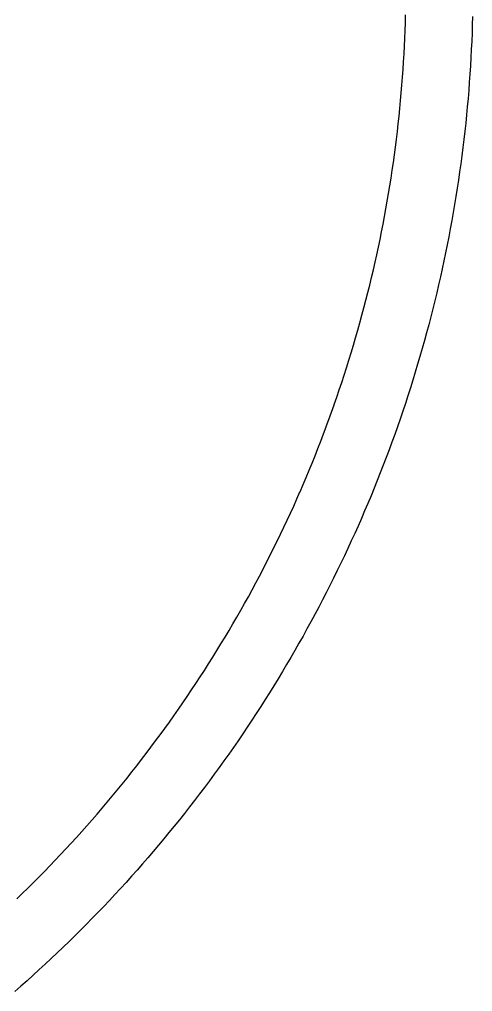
# Model space of a CAD drawing. Header units: millimetres. Extents: x -252 to 252, y -252 to 252.
# Drawn here: x 166.8 to 252.1, y -190 to -6.7 of the extents above; entities that cross this region are included whole.
import ezdxf

# ---------------------------------------------------------------- set-up
doc = ezdxf.new("R2010")
doc.units = ezdxf.units.MM
doc.layers.add('CUT_INNER', color=6, linetype='Continuous')
doc.layers.add('CUT_OUTER', color=1, linetype='Continuous')

msp = doc.modelspace()

# ---------------------------------------------------------------- linework, layer by layer
at = {"layer": 'CUT_INNER'}
msp.add_lwpolyline([(166.2692, -172.5049), (167.3234, -171.4825), (167.3245, -171.4814), (168.3725, -170.4526), (168.3736, -170.4515), (169.4152, -169.4163), (169.4163, -169.4152), (170.4515, -168.3736), (170.4526, -168.3725), (171.4814, -167.3245), (171.4825, -167.3234), (172.5049, -166.2692), (172.5059, -166.2681), (173.5218, -165.2076), (173.5229, -165.2065), (174.5323, -164.1398), (174.5333, -164.1386), (175.5361, -163.0658), (175.5372, -163.0646), (176.5334, -161.9856), (176.5344, -161.9845), (177.524, -160.8994), (177.525, -160.8982), (178.5079, -159.8071), (178.5089, -159.8059), (179.4851, -158.7088), (179.4861, -158.7076), (180.4555, -157.6045), (180.4565, -157.6033), (181.4192, -156.4943), (181.4202, -156.4931), (182.376, -155.3781), (182.377, -155.377), (183.3259, -154.2562), (183.3269, -154.255), (184.269, -153.1284), (184.27, -153.1272), (185.2051, -151.9949), (185.2061, -151.9937), (186.1342, -150.8556), (186.1352, -150.8544), (187.0564, -149.7107), (187.0573, -149.7095), (187.9714, -148.5601), (187.9724, -148.5589), (188.8794, -147.4039), (188.8804, -147.4027), (189.7803, -146.2422), (189.7813, -146.241), (190.6741, -145.075), (190.675, -145.0738), (191.5607, -143.9023), (191.5616, -143.9011), (192.44, -142.7242), (192.4409, -142.723), (193.3122, -141.5407), (193.3131, -141.5395), (194.177, -140.3519), (194.1779, -140.3507), (195.0345, -139.1578), (195.0354, -139.1566), (195.8847, -137.9585), (195.8856, -137.9573), (196.7275, -136.754), (196.7284, -136.7527), (197.5629, -135.5443), (197.5638, -135.5431), (198.3909, -134.3295), (198.3917, -134.3283), (199.2114, -133.1097), (199.2122, -133.1084), (200.0244, -131.8849), (200.0252, -131.8836), (200.8298, -130.6551), (200.8307, -130.6538), (201.6277, -129.4203), (201.6286, -129.419), (202.4181, -128.1807), (202.4189, -128.1794), (203.2007, -126.9363), (203.2016, -126.935), (203.9758, -125.6871), (203.9766, -125.6858), (204.7431, -124.4332), (204.7439, -124.4318), (205.5028, -123.1745), (205.5036, -123.1732), (206.2547, -121.9113), (206.2555, -121.91), (206.9989, -120.6434), (206.9996, -120.6421), (207.7352, -119.371), (207.736, -119.3697), (208.4638, -118.0941), (208.4645, -118.0928), (209.1844, -116.8128), (209.1852, -116.8115), (209.8973, -115.5271), (209.898, -115.5257), (210.6022, -114.237), (210.6029, -114.2357), (211.2992, -112.9426), (211.2999, -112.9413), (211.9882, -111.644), (211.9889, -111.6426), (212.6692, -110.3411), (212.6699, -110.3398), (213.3423, -109.0342), (213.343, -109.0328), (214.0073, -107.7231), (214.008, -107.7217), (214.6642, -106.4079), (214.6649, -106.4065), (215.3131, -105.0888), (215.3137, -105.0874), (215.9538, -103.7656), (215.9545, -103.7643), (216.5865, -102.4386), (216.5871, -102.4372), (217.2109, -101.1077), (217.2116, -101.1063), (217.8272, -99.7731), (217.8279, -99.7717), (218.4353, -98.4346), (218.436, -98.4332), (219.0352, -97.0925), (219.0358, -97.0911), (219.6268, -95.7467), (219.6274, -95.7453), (220.2102, -94.3973), (220.2108, -94.3958), (220.7852, -93.0443), (220.7858, -93.0429), (221.352, -91.6878), (221.3526, -91.6864), (221.9104, -90.3279), (221.911, -90.3265), (222.4605, -88.9646), (222.4611, -88.9632), (223.0022, -87.5979), (223.0027, -87.5965), (223.5355, -86.228), (223.536, -86.2265), (224.0603, -84.8548), (224.0609, -84.8533), (224.5768, -83.4783), (224.5773, -83.4769), (225.0848, -82.0988), (225.0853, -82.0974), (225.5843, -80.7162), (225.5848, -80.7147), (226.0753, -79.3305), (226.0758, -79.329), (226.5578, -77.9418), (226.5583, -77.9404), (227.0318, -76.5502), (227.0323, -76.5488), (227.4972, -75.1557), (227.4977, -75.1543), (227.9541, -73.7584), (227.9546, -73.757), (228.4024, -72.3583), (228.4028, -72.3569), (228.842, -70.9555), (228.8425, -70.9541), (229.2731, -69.55), (229.2736, -69.5486), (229.6955, -68.1419), (229.696, -68.1405), (230.1093, -66.7313), (230.1098, -66.7298), (230.5145, -65.3181), (230.5149, -65.3166), (230.9109, -63.9024), (230.9113, -63.901), (231.2987, -62.4844), (231.2991, -62.4829), (231.6777, -61.064), (231.6781, -61.0625), (232.048, -59.6413), (232.0484, -59.6398), (232.4096, -58.2164), (232.41, -58.2149), (232.7624, -56.7892), (232.7628, -56.7877), (233.1065, -55.36), (233.1069, -55.3585), (233.4418, -53.9286), (233.4421, -53.9271), (233.7683, -52.4952), (233.7686, -52.4937), (234.086, -51.0599), (234.0863, -51.0584), (234.3949, -49.6226), (234.3952, -49.6211), (234.695, -48.1834), (234.6953, -48.1819), (234.9862, -46.7424), (234.9865, -46.7409), (235.2686, -45.2997), (235.2689, -45.2982), (235.5421, -43.8553), (235.5424, -43.8538), (235.8068, -42.4092), (235.807, -42.4077), (236.0625, -40.9615), (236.0628, -40.96), (236.3094, -39.5123), (236.3097, -39.5108), (236.5474, -38.0616), (236.5477, -38.0601), (236.7765, -36.6094), (236.7767, -36.6079), (236.9967, -35.1559), (236.9969, -35.1544), (237.2079, -33.7011), (237.2082, -33.6995), (237.4103, -32.245), (237.4105, -32.2434), (237.6036, -30.7876), (237.6038, -30.7861), (237.7881, -29.3291), (237.7883, -29.3276), (237.9636, -27.8695), (237.9637, -27.868), (238.1301, -26.4089), (238.1303, -26.4074), (238.2876, -24.9473), (238.2878, -24.9457), (238.4362, -23.4847), (238.4364, -23.4832), (238.5758, -22.0212), (238.576, -22.0197), (238.7065, -20.5569), (238.7066, -20.5554), (238.8281, -19.0919), (238.8282, -19.0904), (238.9408, -17.6261), (238.9409, -17.6246), (239.0444, -16.1597), (239.0445, -16.1581), (239.1391, -14.6926), (239.1392, -14.6911), (239.2247, -13.225), (239.2248, -13.2235), (239.3014, -11.7569), (239.3014, -11.7554), (239.369, -10.2883), (239.3691, -10.2868), (239.4276, -8.8194), (239.4277, -8.8179), (239.4772, -7.3501), (239.4773, -7.3486), (239.5178, -5.8806)], dxfattribs=at)
at = {"layer": 'CUT_OUTER'}
msp.add_lwpolyline([(252.1241, -6.1885), (252.0813, -7.7354), (252.0291, -9.282), (251.9674, -10.8283), (251.8962, -12.3741), (251.8156, -13.9195), (251.7254, -15.4643), (251.6258, -17.0086), (251.5167, -18.5522), (251.3981, -20.0951), (251.2701, -21.6373), (251.1326, -23.1787), (250.9857, -24.7192), (250.8293, -26.2587), (250.6634, -27.7973), (250.4881, -29.3348), (250.3034, -30.8712), (250.1093, -32.4065), (249.9057, -33.9405), (249.6928, -35.4732), (249.4704, -37.0047), (249.2387, -38.5347), (248.9975, -40.0633), (248.747, -41.5903), (248.4872, -43.1158), (248.2179, -44.6397), (247.9393, -46.1619), (247.6514, -47.6824), (247.3542, -49.201), (247.0476, -50.7178), (246.7318, -52.2327), (246.4067, -53.7457), (246.0722, -55.2566), (245.7286, -56.7654), (245.3756, -58.2721), (245.0135, -59.7766), (244.6421, -61.2789), (244.2615, -62.7788), (243.8717, -64.2764), (243.4727, -65.7715), (243.0645, -67.2642), (242.6472, -68.7544), (242.2208, -70.2419), (241.7852, -71.7268), (241.3406, -73.2091), (240.8868, -74.6885), (240.424, -76.1652), (239.9521, -77.6389), (239.4712, -79.1098), (238.9813, -80.5777), (238.4824, -82.0425), (237.9745, -83.5043), (237.4577, -84.9629), (236.9319, -86.4183), (236.3972, -87.8705), (235.8536, -89.3193), (235.3011, -90.7648), (234.7397, -92.2069), (234.1695, -93.6455), (233.5905, -95.0806), (233.0027, -96.5121), (232.4061, -97.9399), (231.8008, -99.3641), (231.1868, -100.7845), (230.564, -102.2012), (229.9326, -103.6139), (229.2925, -105.0228), (228.6438, -106.4278), (227.9864, -107.8287), (227.3205, -109.2256), (226.646, -110.6183), (225.963, -112.0069), (225.2715, -113.3913), (224.5715, -114.7714), (223.8631, -116.1472), (223.1462, -117.5186), (222.4209, -118.8856), (221.6872, -120.2481), (220.9452, -121.6061), (220.1949, -122.9595), (219.4363, -124.3083), (218.6694, -125.6524), (217.8943, -126.9917), (217.111, -128.3263), (216.3195, -129.6561), (215.5199, -130.9809), (214.7122, -132.3009), (213.8964, -133.6158), (213.0725, -134.9258), (212.2406, -136.2306), (211.4007, -137.5303), (210.5528, -138.8249), (209.6971, -140.1142), (208.8334, -141.3982), (207.9619, -142.6769), (207.0825, -143.9503), (206.1953, -145.2182), (205.3004, -146.4807), (204.3978, -147.7376), (203.4874, -148.989), (202.5694, -150.2347), (201.6438, -151.4749), (200.7105, -152.7093), (199.7697, -153.9379), (198.8214, -155.1608), (197.8656, -156.3778), (196.9024, -157.589), (195.9318, -158.7942), (194.9537, -159.9934), (193.9683, -161.1866), (192.9757, -162.3737), (191.9757, -163.5547), (190.9686, -164.7296), (189.9542, -165.8983), (188.9327, -167.0607), (187.9041, -168.2168), (186.8684, -169.3666), (185.8257, -170.51), (184.7759, -171.647), (183.7192, -172.7775), (182.6556, -173.9016), (181.5852, -175.019), (180.5078, -176.1299), (179.4237, -177.2342), (178.3329, -178.3318), (177.2353, -179.4227), (176.131, -180.5068), (175.0202, -181.5841), (173.9027, -182.6546), (172.7787, -183.7182), (171.6481, -184.7749), (170.5111, -185.8246), (169.3677, -186.8674), (168.2179, -187.9031), (167.0618, -188.9317), (165.8994, -189.9532)], dxfattribs=at)

doc.saveas('drawing.dxf')
